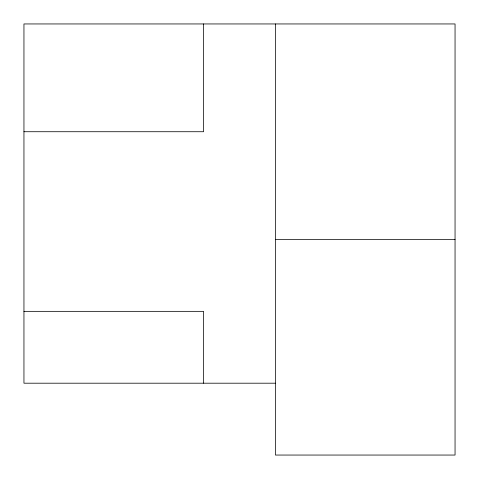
<?xml version="1.0" encoding="UTF-8"?>
<svg xmlns="http://www.w3.org/2000/svg" width="479" height="479" viewBox="0 0 479 479"><rect width="100%" height="100%" fill="white"/><g stroke="black" fill="none" stroke-linecap="round" stroke-linejoin="round"><path stroke-width="0.72" d="M23.95 131.725L203.575 131.725L203.575 23.95M275.425 239.5L455.05 239.5M23.95 311.35L203.575 311.35L203.575 383.2M275.425 383.2L23.95 383.2L23.95 23.95L455.05 23.95L455.05 455.05L275.425 455.05L275.425 23.95"/></g></svg>
